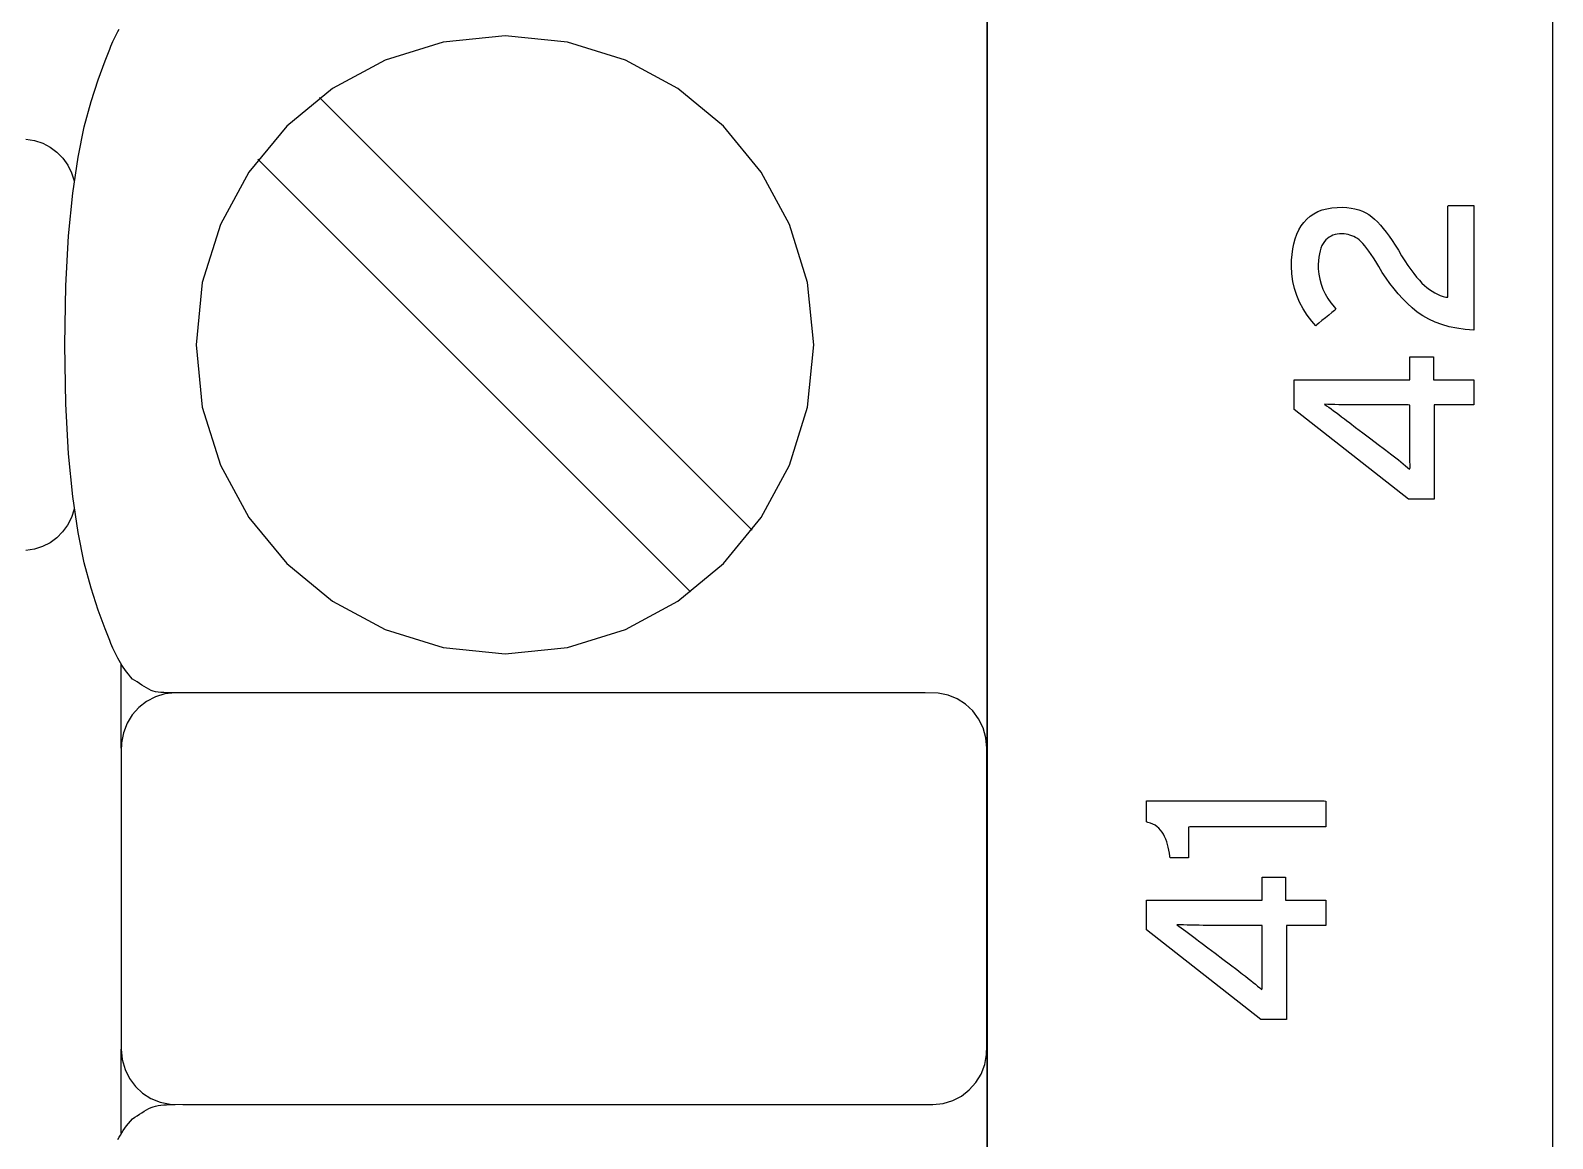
# Model space of a CAD drawing. Extents: x 1 to 47.7, y 0.2 to 35.
# Drawn here: x 37.154 to 37.978, y 16.405 to 17.005 of the extents above; entities that cross this region are included whole.
import ezdxf

# ---------------------------------------------------------------- set-up
doc = ezdxf.new("R2010")
doc.units = 0
doc.header["$MEASUREMENT"] = 0
for name, color, linetype in [('7_1__EMPTY_IO_BOARD_POSITI', 7, 'CONTINUOUS'), ('7_2___8__INDEPENDENT_INPUT', 7, 'CONTINUOUS'), ('7_3___8__OPTOISO_INDEPENDE', 7, 'CONTINUOUS'), ('7_4___24__OPTOISO_INDEPEND', 7, 'CONTINUOUS'), ('7_5___8__INDEPENDENT_INPUT', 7, 'CONTINUOUS'), ('7_6____8__INDEPENDENT_INPU', 7, 'CONTINUOUS'), ('7_7____8__OPTOISO_INDEPEND', 7, 'CONTINUOUS'), ('7_8____8__OPTOISO_INDEPEND', 7, 'CONTINUOUS'), ('8_0_____DWG', 7, 'CONTINUOUS')]:
    doc.layers.add(name, color=color, linetype=linetype)

msp = doc.modelspace()

# ---------------------------------------------------------------- linework, layer by layer
at = {"layer": '7_1__EMPTY_IO_BOARD_POSITI'}
msp.add_lwpolyline([(37.67232, 17.67142), (37.67232, 17.48344), (37.67232, 17.2897), (37.67232, 17.0914), (37.67232, 16.88979), (37.67232, 16.48148), (37.67232, 16.07458), (37.67232, 15.87471), (37.67232, 15.67887)], dxfattribs=at)
at = {"layer": '7_2___8__INDEPENDENT_INPUT'}
for points in [[(37.67225, 15.68419), (37.67225, 15.82338), (37.67225, 15.96481), (37.67225, 16.25255), (37.67225, 16.54386), (37.67225, 16.83517), (37.67225, 17.12292), (37.67225, 17.26434), (37.67225, 17.40354), (37.67225, 17.54006), (37.67225, 17.67347)], [(37.23257, 16.64658), (37.23107, 16.64659), (37.2295, 16.64661), (37.2279, 16.64666), (37.2263, 16.64674), (37.22474, 16.64686), (37.22326, 16.64703), (37.22188, 16.64726), (37.22066, 16.64755), (37.21952, 16.64797), (37.21827, 16.64857), (37.21702, 16.64925), (37.21575, 16.65001), (37.21448, 16.65082), (37.21321, 16.65166), (37.21194, 16.6525), (37.21068, 16.65333), (37.20943, 16.65412), (37.20828, 16.65535), (37.20721, 16.65666), (37.20622, 16.65794), (37.20529, 16.6592), (37.20443, 16.66044), (37.20362, 16.66167), (37.20286, 16.6629), (37.20215, 16.66413), (37.20149, 16.66537), (37.20087, 16.66654), (37.20031, 16.66763), (37.19978, 16.66869), (37.19927, 16.66975), (37.19876, 16.67086), (37.19824, 16.67206), (37.19767, 16.67339), (37.19706, 16.67488), (37.19457, 16.6812), (37.19076, 16.69148), (37.18695, 16.70327), (37.18328, 16.71709), (37.17992, 16.73347), (37.17704, 16.75293), (37.17478, 16.77599), (37.17331, 16.8032), (37.17278, 16.83506), (37.17331, 16.86692), (37.17478, 16.89412), (37.17704, 16.91718), (37.17992, 16.93664), (37.18328, 16.95302), (37.18695, 16.96683), (37.19076, 16.97862), (37.19457, 16.9889), (37.19706, 16.99522), (37.19767, 16.99672), (37.19824, 16.99804), (37.19876, 16.99924), (37.19927, 17.00035), (37.19978, 17.00142), (37.20031, 17.00247), (37.20087, 17.00357), (37.20149, 17.00473), (37.20215, 17.00597)], [(37.54493, 16.7347), (37.31067, 16.96897)], [(37.15174, 16.94635), (37.1564, 16.94563), (37.16079, 16.94418), (37.16483, 16.94206), (37.16847, 16.93935), (37.17166, 16.93611), (37.17433, 16.93239), (37.17643, 16.92826), (37.1779, 16.92378)], [(37.51151, 16.70128), (37.27725, 16.93555)], [(37.1779, 16.746), (37.17641, 16.74156), (37.17429, 16.73747), (37.1716, 16.73379), (37.16841, 16.73058), (37.16477, 16.72789), (37.16073, 16.7258), (37.15637, 16.72437), (37.15173, 16.72365)], [(37.20333, 16.61659), (37.20333, 16.66214)], [(37.20333, 16.40819), (37.20333, 16.45374)], [(37.20149, 16.40473), (37.20215, 16.40597), (37.20286, 16.4072), (37.20362, 16.40843), (37.20443, 16.40966), (37.20529, 16.41091), (37.20622, 16.41216), (37.20721, 16.41345), (37.20828, 16.41476), (37.20943, 16.41598), (37.21068, 16.41678), (37.21194, 16.4176), (37.21321, 16.41845), (37.21448, 16.41928), (37.21575, 16.42009), (37.21702, 16.42085), (37.21827, 16.42154), (37.21952, 16.42213), (37.22066, 16.42255), (37.22188, 16.42286), (37.22326, 16.42312), (37.22474, 16.42332), (37.2263, 16.42348), (37.2279, 16.4236), (37.2295, 16.42368), (37.23107, 16.42372), (37.23257, 16.42374)]]:
    msp.add_lwpolyline(points, dxfattribs=at)
for points in [[(37.41128, 16.6677), (37.44496, 16.6711), (37.47633, 16.68085), (37.50471, 16.69629), (37.52943, 16.71673), (37.54983, 16.7415), (37.56523, 16.76994), (37.57496, 16.80137), (37.57835, 16.83513), (37.57496, 16.86883), (37.56523, 16.90022), (37.54983, 16.92863), (37.52943, 16.95339), (37.50471, 16.97381), (37.47633, 16.98924), (37.44496, 16.99899), (37.41128, 17.00239), (37.37757, 16.99899), (37.34616, 16.98924), (37.31772, 16.97381), (37.29293, 16.95339), (37.27246, 16.92863), (37.25701, 16.90022), (37.24723, 16.86883), (37.24383, 16.83513), (37.24723, 16.80137), (37.25701, 16.76994), (37.27246, 16.7415), (37.29293, 16.71673), (37.31772, 16.69629), (37.34616, 16.68085), (37.37757, 16.6711)], [(37.23257, 16.64658), (37.22701, 16.64604), (37.2218, 16.64449), (37.21705, 16.64202), (37.21284, 16.63873), (37.20928, 16.63474), (37.20647, 16.63013), (37.20449, 16.62501), (37.20346, 16.61948), (37.20333, 16.61497), (37.20333, 16.60317), (37.20333, 16.58262), (37.20333, 16.5565), (37.20333, 16.52799), (37.20333, 16.50028), (37.20333, 16.47654), (37.20333, 16.45997), (37.20333, 16.45374), (37.20385, 16.44804), (37.20537, 16.4427), (37.20777, 16.43782), (37.21097, 16.4335), (37.21487, 16.42985), (37.21936, 16.42696), (37.22435, 16.42493), (37.22975, 16.42387), (37.23666, 16.42373), (37.26639, 16.42373), (37.31816, 16.42373), (37.38397, 16.42373), (37.45578, 16.42373), (37.52559, 16.42373), (37.58538, 16.42373), (37.62714, 16.42373), (37.64283, 16.42373), (37.6484, 16.42428), (37.6536, 16.42583), (37.65836, 16.4283), (37.66256, 16.43159), (37.66612, 16.43559), (37.66894, 16.4402), (37.67091, 16.44532), (37.67194, 16.45085), (37.67208, 16.45536), (37.67208, 16.46716), (37.67208, 16.48771), (37.67208, 16.51383), (37.67208, 16.54234), (37.67208, 16.57005), (37.67208, 16.59379), (37.67208, 16.61036), (37.67208, 16.61659), (37.67155, 16.62229), (37.67003, 16.62763), (37.66763, 16.6325), (37.66443, 16.63682), (37.66054, 16.64047), (37.65604, 16.64336), (37.65105, 16.64538), (37.64565, 16.64644), (37.63874, 16.64658), (37.60901, 16.64658), (37.55724, 16.64658), (37.49144, 16.64658), (37.41962, 16.64658), (37.34981, 16.64658), (37.29002, 16.64658), (37.24827, 16.64658)]]:
    msp.add_lwpolyline(points, close=True, dxfattribs=at)
at = {"layer": '7_3___8__OPTOISO_INDEPENDE'}
for points in [[(37.67225, 15.68419), (37.67225, 15.82338), (37.67225, 15.96481), (37.67225, 16.25255), (37.67225, 16.54386), (37.67225, 16.83517), (37.67225, 17.12292), (37.67225, 17.26434), (37.67225, 17.40354), (37.67225, 17.54006), (37.67225, 17.67347)], [(37.23257, 16.64658), (37.23107, 16.64659), (37.2295, 16.64661), (37.2279, 16.64666), (37.2263, 16.64674), (37.22474, 16.64686), (37.22326, 16.64703), (37.22188, 16.64726), (37.22066, 16.64755), (37.21952, 16.64797), (37.21827, 16.64857), (37.21702, 16.64925), (37.21575, 16.65001), (37.21448, 16.65082), (37.21321, 16.65166), (37.21194, 16.6525), (37.21068, 16.65333), (37.20943, 16.65412), (37.20828, 16.65535), (37.20721, 16.65666), (37.20622, 16.65794), (37.20529, 16.6592), (37.20443, 16.66044), (37.20362, 16.66167), (37.20286, 16.6629), (37.20215, 16.66413), (37.20149, 16.66537), (37.20087, 16.66654), (37.20031, 16.66763), (37.19978, 16.66869), (37.19927, 16.66975), (37.19876, 16.67086), (37.19824, 16.67206), (37.19767, 16.67339), (37.19706, 16.67488), (37.19457, 16.6812), (37.19076, 16.69148), (37.18695, 16.70327), (37.18328, 16.71709), (37.17992, 16.73347), (37.17704, 16.75293), (37.17478, 16.77599), (37.17331, 16.8032), (37.17278, 16.83506), (37.17331, 16.86692), (37.17478, 16.89412), (37.17704, 16.91718), (37.17992, 16.93664), (37.18328, 16.95302), (37.18695, 16.96683), (37.19076, 16.97862), (37.19457, 16.9889), (37.19706, 16.99522), (37.19767, 16.99672), (37.19824, 16.99804), (37.19876, 16.99924), (37.19927, 17.00035), (37.19978, 17.00142), (37.20031, 17.00247), (37.20087, 17.00357), (37.20149, 17.00473), (37.20215, 17.00597)], [(37.54493, 16.7347), (37.31067, 16.96897)], [(37.15174, 16.94635), (37.1564, 16.94563), (37.16079, 16.94418), (37.16483, 16.94206), (37.16847, 16.93935), (37.17166, 16.93611), (37.17433, 16.93239), (37.17643, 16.92826), (37.1779, 16.92378)], [(37.51151, 16.70128), (37.27725, 16.93555)], [(37.1779, 16.746), (37.17641, 16.74156), (37.17429, 16.73747), (37.1716, 16.73379), (37.16841, 16.73058), (37.16477, 16.72789), (37.16073, 16.7258), (37.15637, 16.72437), (37.15173, 16.72365)], [(37.20333, 16.61659), (37.20333, 16.66214)], [(37.20333, 16.40819), (37.20333, 16.45374)], [(37.20149, 16.40473), (37.20215, 16.40597), (37.20286, 16.4072), (37.20362, 16.40843), (37.20443, 16.40966), (37.20529, 16.41091), (37.20622, 16.41216), (37.20721, 16.41345), (37.20828, 16.41476), (37.20943, 16.41598), (37.21068, 16.41678), (37.21194, 16.4176), (37.21321, 16.41845), (37.21448, 16.41928), (37.21575, 16.42009), (37.21702, 16.42085), (37.21827, 16.42154), (37.21952, 16.42213), (37.22066, 16.42255), (37.22188, 16.42286), (37.22326, 16.42312), (37.22474, 16.42332), (37.2263, 16.42348), (37.2279, 16.4236), (37.2295, 16.42368), (37.23107, 16.42372), (37.23257, 16.42374)]]:
    msp.add_lwpolyline(points, dxfattribs=at)
for points in [[(37.41128, 16.6677), (37.44496, 16.6711), (37.47633, 16.68085), (37.50471, 16.69629), (37.52943, 16.71673), (37.54983, 16.7415), (37.56523, 16.76994), (37.57496, 16.80137), (37.57835, 16.83513), (37.57496, 16.86883), (37.56523, 16.90022), (37.54983, 16.92863), (37.52943, 16.95339), (37.50471, 16.97381), (37.47633, 16.98924), (37.44496, 16.99899), (37.41128, 17.00239), (37.37757, 16.99899), (37.34616, 16.98924), (37.31772, 16.97381), (37.29293, 16.95339), (37.27246, 16.92863), (37.25701, 16.90022), (37.24723, 16.86883), (37.24383, 16.83513), (37.24723, 16.80137), (37.25701, 16.76994), (37.27246, 16.7415), (37.29293, 16.71673), (37.31772, 16.69629), (37.34616, 16.68085), (37.37757, 16.6711)], [(37.23257, 16.64658), (37.22701, 16.64604), (37.2218, 16.64449), (37.21705, 16.64202), (37.21284, 16.63873), (37.20928, 16.63474), (37.20647, 16.63013), (37.20449, 16.62501), (37.20346, 16.61948), (37.20333, 16.61497), (37.20333, 16.60317), (37.20333, 16.58262), (37.20333, 16.5565), (37.20333, 16.52799), (37.20333, 16.50028), (37.20333, 16.47654), (37.20333, 16.45997), (37.20333, 16.45374), (37.20385, 16.44804), (37.20537, 16.4427), (37.20777, 16.43782), (37.21097, 16.4335), (37.21487, 16.42985), (37.21936, 16.42696), (37.22435, 16.42493), (37.22975, 16.42387), (37.23666, 16.42373), (37.26639, 16.42373), (37.31816, 16.42373), (37.38397, 16.42373), (37.45578, 16.42373), (37.52559, 16.42373), (37.58538, 16.42373), (37.62714, 16.42373), (37.64283, 16.42373), (37.6484, 16.42428), (37.6536, 16.42583), (37.65836, 16.4283), (37.66256, 16.43159), (37.66612, 16.43559), (37.66894, 16.4402), (37.67091, 16.44532), (37.67194, 16.45085), (37.67208, 16.45536), (37.67208, 16.46716), (37.67208, 16.48771), (37.67208, 16.51383), (37.67208, 16.54234), (37.67208, 16.57005), (37.67208, 16.59379), (37.67208, 16.61036), (37.67208, 16.61659), (37.67155, 16.62229), (37.67003, 16.62763), (37.66763, 16.6325), (37.66443, 16.63682), (37.66054, 16.64047), (37.65604, 16.64336), (37.65105, 16.64538), (37.64565, 16.64644), (37.63874, 16.64658), (37.60901, 16.64658), (37.55724, 16.64658), (37.49144, 16.64658), (37.41962, 16.64658), (37.34981, 16.64658), (37.29002, 16.64658), (37.24827, 16.64658)]]:
    msp.add_lwpolyline(points, close=True, dxfattribs=at)
at = {"layer": '7_4___24__OPTOISO_INDEPEND'}
for points in [[(37.67225, 15.68419), (37.67225, 15.82338), (37.67225, 15.96481), (37.67225, 16.25255), (37.67225, 16.54386), (37.67225, 16.83517), (37.67225, 17.12292), (37.67225, 17.26434), (37.67225, 17.40354), (37.67225, 17.54006), (37.67225, 17.67347)], [(37.23257, 16.64658), (37.23107, 16.64659), (37.2295, 16.64661), (37.2279, 16.64666), (37.2263, 16.64674), (37.22474, 16.64686), (37.22326, 16.64703), (37.22188, 16.64726), (37.22066, 16.64755), (37.21952, 16.64797), (37.21827, 16.64857), (37.21702, 16.64925), (37.21575, 16.65001), (37.21448, 16.65082), (37.21321, 16.65166), (37.21194, 16.6525), (37.21068, 16.65333), (37.20943, 16.65412), (37.20828, 16.65535), (37.20721, 16.65666), (37.20622, 16.65794), (37.20529, 16.6592), (37.20443, 16.66044), (37.20362, 16.66167), (37.20286, 16.6629), (37.20215, 16.66413), (37.20149, 16.66537), (37.20087, 16.66654), (37.20031, 16.66763), (37.19978, 16.66869), (37.19927, 16.66975), (37.19876, 16.67086), (37.19824, 16.67206), (37.19767, 16.67339), (37.19706, 16.67488), (37.19457, 16.6812), (37.19076, 16.69148), (37.18695, 16.70327), (37.18328, 16.71709), (37.17992, 16.73347), (37.17704, 16.75293), (37.17478, 16.77599), (37.17331, 16.8032), (37.17278, 16.83506), (37.17331, 16.86692), (37.17478, 16.89412), (37.17704, 16.91718), (37.17992, 16.93664), (37.18328, 16.95302), (37.18695, 16.96683), (37.19076, 16.97862), (37.19457, 16.9889), (37.19706, 16.99522), (37.19767, 16.99672), (37.19824, 16.99804), (37.19876, 16.99924), (37.19927, 17.00035), (37.19978, 17.00142), (37.20031, 17.00247), (37.20087, 17.00357), (37.20149, 17.00473), (37.20215, 17.00597)], [(37.54493, 16.7347), (37.31067, 16.96897)], [(37.15174, 16.94635), (37.1564, 16.94563), (37.16079, 16.94418), (37.16483, 16.94206), (37.16847, 16.93935), (37.17166, 16.93611), (37.17433, 16.93239), (37.17643, 16.92826), (37.1779, 16.92378)], [(37.51151, 16.70128), (37.27725, 16.93555)], [(37.1779, 16.746), (37.17641, 16.74156), (37.17429, 16.73747), (37.1716, 16.73379), (37.16841, 16.73058), (37.16477, 16.72789), (37.16073, 16.7258), (37.15637, 16.72437), (37.15173, 16.72365)], [(37.20333, 16.61659), (37.20333, 16.66214)], [(37.20333, 16.40819), (37.20333, 16.45374)], [(37.20149, 16.40473), (37.20215, 16.40597), (37.20286, 16.4072), (37.20362, 16.40843), (37.20443, 16.40966), (37.20529, 16.41091), (37.20622, 16.41216), (37.20721, 16.41345), (37.20828, 16.41476), (37.20943, 16.41598), (37.21068, 16.41678), (37.21194, 16.4176), (37.21321, 16.41845), (37.21448, 16.41928), (37.21575, 16.42009), (37.21702, 16.42085), (37.21827, 16.42154), (37.21952, 16.42213), (37.22066, 16.42255), (37.22188, 16.42286), (37.22326, 16.42312), (37.22474, 16.42332), (37.2263, 16.42348), (37.2279, 16.4236), (37.2295, 16.42368), (37.23107, 16.42372), (37.23257, 16.42374)]]:
    msp.add_lwpolyline(points, dxfattribs=at)
for points in [[(37.41128, 16.6677), (37.44496, 16.6711), (37.47633, 16.68085), (37.50471, 16.69629), (37.52943, 16.71673), (37.54983, 16.7415), (37.56523, 16.76994), (37.57496, 16.80137), (37.57835, 16.83513), (37.57496, 16.86883), (37.56523, 16.90022), (37.54983, 16.92863), (37.52943, 16.95339), (37.50471, 16.97381), (37.47633, 16.98924), (37.44496, 16.99899), (37.41128, 17.00239), (37.37757, 16.99899), (37.34616, 16.98924), (37.31772, 16.97381), (37.29293, 16.95339), (37.27246, 16.92863), (37.25701, 16.90022), (37.24723, 16.86883), (37.24383, 16.83513), (37.24723, 16.80137), (37.25701, 16.76994), (37.27246, 16.7415), (37.29293, 16.71673), (37.31772, 16.69629), (37.34616, 16.68085), (37.37757, 16.6711)], [(37.23257, 16.64658), (37.22701, 16.64604), (37.2218, 16.64449), (37.21705, 16.64202), (37.21284, 16.63873), (37.20928, 16.63474), (37.20647, 16.63013), (37.20449, 16.62501), (37.20346, 16.61948), (37.20333, 16.61497), (37.20333, 16.60317), (37.20333, 16.58262), (37.20333, 16.5565), (37.20333, 16.52799), (37.20333, 16.50028), (37.20333, 16.47654), (37.20333, 16.45997), (37.20333, 16.45374), (37.20385, 16.44804), (37.20537, 16.4427), (37.20777, 16.43782), (37.21097, 16.4335), (37.21487, 16.42985), (37.21936, 16.42696), (37.22435, 16.42493), (37.22975, 16.42387), (37.23666, 16.42373), (37.26639, 16.42373), (37.31816, 16.42373), (37.38397, 16.42373), (37.45578, 16.42373), (37.52559, 16.42373), (37.58538, 16.42373), (37.62714, 16.42373), (37.64283, 16.42373), (37.6484, 16.42428), (37.6536, 16.42583), (37.65836, 16.4283), (37.66256, 16.43159), (37.66612, 16.43559), (37.66894, 16.4402), (37.67091, 16.44532), (37.67194, 16.45085), (37.67208, 16.45536), (37.67208, 16.46716), (37.67208, 16.48771), (37.67208, 16.51383), (37.67208, 16.54234), (37.67208, 16.57005), (37.67208, 16.59379), (37.67208, 16.61036), (37.67208, 16.61659), (37.67155, 16.62229), (37.67003, 16.62763), (37.66763, 16.6325), (37.66443, 16.63682), (37.66054, 16.64047), (37.65604, 16.64336), (37.65105, 16.64538), (37.64565, 16.64644), (37.63874, 16.64658), (37.60901, 16.64658), (37.55724, 16.64658), (37.49144, 16.64658), (37.41962, 16.64658), (37.34981, 16.64658), (37.29002, 16.64658), (37.24827, 16.64658)]]:
    msp.add_lwpolyline(points, close=True, dxfattribs=at)
at = {"layer": '7_5___8__INDEPENDENT_INPUT'}
for points in [[(37.67225, 15.68419), (37.67225, 15.82338), (37.67225, 15.96481), (37.67225, 16.25255), (37.67225, 16.54386), (37.67225, 16.83517), (37.67225, 17.12292), (37.67225, 17.26434), (37.67225, 17.40354), (37.67225, 17.54006), (37.67225, 17.67347)], [(37.23257, 16.64658), (37.23107, 16.64659), (37.2295, 16.64661), (37.2279, 16.64666), (37.2263, 16.64674), (37.22474, 16.64686), (37.22326, 16.64703), (37.22188, 16.64726), (37.22066, 16.64755), (37.21952, 16.64797), (37.21827, 16.64857), (37.21702, 16.64925), (37.21575, 16.65001), (37.21448, 16.65082), (37.21321, 16.65166), (37.21194, 16.6525), (37.21068, 16.65333), (37.20943, 16.65412), (37.20828, 16.65535), (37.20721, 16.65666), (37.20622, 16.65794), (37.20529, 16.6592), (37.20443, 16.66044), (37.20362, 16.66167), (37.20286, 16.6629), (37.20215, 16.66413), (37.20149, 16.66537), (37.20087, 16.66654), (37.20031, 16.66763), (37.19978, 16.66869), (37.19927, 16.66975), (37.19876, 16.67086), (37.19824, 16.67206), (37.19767, 16.67339), (37.19706, 16.67488), (37.19457, 16.6812), (37.19076, 16.69148), (37.18695, 16.70327), (37.18328, 16.71709), (37.17992, 16.73347), (37.17704, 16.75293), (37.17478, 16.77599), (37.17331, 16.8032), (37.17278, 16.83506), (37.17331, 16.86692), (37.17478, 16.89412), (37.17704, 16.91718), (37.17992, 16.93664), (37.18328, 16.95302), (37.18695, 16.96683), (37.19076, 16.97862), (37.19457, 16.9889), (37.19706, 16.99522), (37.19767, 16.99672), (37.19824, 16.99804), (37.19876, 16.99924), (37.19927, 17.00035), (37.19978, 17.00142), (37.20031, 17.00247), (37.20087, 17.00357), (37.20149, 17.00473), (37.20215, 17.00597)], [(37.54493, 16.7347), (37.31067, 16.96897)], [(37.15174, 16.94635), (37.1564, 16.94563), (37.16079, 16.94418), (37.16483, 16.94206), (37.16847, 16.93935), (37.17166, 16.93611), (37.17433, 16.93239), (37.17643, 16.92826), (37.1779, 16.92378)], [(37.51151, 16.70128), (37.27725, 16.93555)], [(37.1779, 16.746), (37.17641, 16.74156), (37.17429, 16.73747), (37.1716, 16.73379), (37.16841, 16.73058), (37.16477, 16.72789), (37.16073, 16.7258), (37.15637, 16.72437), (37.15173, 16.72365)], [(37.20333, 16.61659), (37.20333, 16.66214)], [(37.20333, 16.40819), (37.20333, 16.45374)], [(37.20149, 16.40473), (37.20215, 16.40597), (37.20286, 16.4072), (37.20362, 16.40843), (37.20443, 16.40966), (37.20529, 16.41091), (37.20622, 16.41216), (37.20721, 16.41345), (37.20828, 16.41476), (37.20943, 16.41598), (37.21068, 16.41678), (37.21194, 16.4176), (37.21321, 16.41845), (37.21448, 16.41928), (37.21575, 16.42009), (37.21702, 16.42085), (37.21827, 16.42154), (37.21952, 16.42213), (37.22066, 16.42255), (37.22188, 16.42286), (37.22326, 16.42312), (37.22474, 16.42332), (37.2263, 16.42348), (37.2279, 16.4236), (37.2295, 16.42368), (37.23107, 16.42372), (37.23257, 16.42374)]]:
    msp.add_lwpolyline(points, dxfattribs=at)
for points in [[(37.41128, 16.6677), (37.44496, 16.6711), (37.47633, 16.68085), (37.50471, 16.69629), (37.52943, 16.71673), (37.54983, 16.7415), (37.56523, 16.76994), (37.57496, 16.80137), (37.57835, 16.83513), (37.57496, 16.86883), (37.56523, 16.90022), (37.54983, 16.92863), (37.52943, 16.95339), (37.50471, 16.97381), (37.47633, 16.98924), (37.44496, 16.99899), (37.41128, 17.00239), (37.37757, 16.99899), (37.34616, 16.98924), (37.31772, 16.97381), (37.29293, 16.95339), (37.27246, 16.92863), (37.25701, 16.90022), (37.24723, 16.86883), (37.24383, 16.83513), (37.24723, 16.80137), (37.25701, 16.76994), (37.27246, 16.7415), (37.29293, 16.71673), (37.31772, 16.69629), (37.34616, 16.68085), (37.37757, 16.6711)], [(37.23257, 16.64658), (37.22701, 16.64604), (37.2218, 16.64449), (37.21705, 16.64202), (37.21284, 16.63873), (37.20928, 16.63474), (37.20647, 16.63013), (37.20449, 16.62501), (37.20346, 16.61948), (37.20333, 16.61497), (37.20333, 16.60317), (37.20333, 16.58262), (37.20333, 16.5565), (37.20333, 16.52799), (37.20333, 16.50028), (37.20333, 16.47654), (37.20333, 16.45997), (37.20333, 16.45374), (37.20385, 16.44804), (37.20537, 16.4427), (37.20777, 16.43782), (37.21097, 16.4335), (37.21487, 16.42985), (37.21936, 16.42696), (37.22435, 16.42493), (37.22975, 16.42387), (37.23666, 16.42373), (37.26639, 16.42373), (37.31816, 16.42373), (37.38397, 16.42373), (37.45578, 16.42373), (37.52559, 16.42373), (37.58538, 16.42373), (37.62714, 16.42373), (37.64283, 16.42373), (37.6484, 16.42428), (37.6536, 16.42583), (37.65836, 16.4283), (37.66256, 16.43159), (37.66612, 16.43559), (37.66894, 16.4402), (37.67091, 16.44532), (37.67194, 16.45085), (37.67208, 16.45536), (37.67208, 16.46716), (37.67208, 16.48771), (37.67208, 16.51383), (37.67208, 16.54234), (37.67208, 16.57005), (37.67208, 16.59379), (37.67208, 16.61036), (37.67208, 16.61659), (37.67155, 16.62229), (37.67003, 16.62763), (37.66763, 16.6325), (37.66443, 16.63682), (37.66054, 16.64047), (37.65604, 16.64336), (37.65105, 16.64538), (37.64565, 16.64644), (37.63874, 16.64658), (37.60901, 16.64658), (37.55724, 16.64658), (37.49144, 16.64658), (37.41962, 16.64658), (37.34981, 16.64658), (37.29002, 16.64658), (37.24827, 16.64658)]]:
    msp.add_lwpolyline(points, close=True, dxfattribs=at)
at = {"layer": '7_6____8__INDEPENDENT_INPU'}
for points in [[(37.67225, 15.68419), (37.67225, 15.82338), (37.67225, 15.96481), (37.67225, 16.25255), (37.67225, 16.54386), (37.67225, 16.83517), (37.67225, 17.12292), (37.67225, 17.26434), (37.67225, 17.40354), (37.67225, 17.54006), (37.67225, 17.67347)], [(37.23257, 16.64658), (37.23107, 16.64659), (37.2295, 16.64661), (37.2279, 16.64666), (37.2263, 16.64674), (37.22474, 16.64686), (37.22326, 16.64703), (37.22188, 16.64726), (37.22066, 16.64755), (37.21952, 16.64797), (37.21827, 16.64857), (37.21702, 16.64925), (37.21575, 16.65001), (37.21448, 16.65082), (37.21321, 16.65166), (37.21194, 16.6525), (37.21068, 16.65333), (37.20943, 16.65412), (37.20828, 16.65535), (37.20721, 16.65666), (37.20622, 16.65794), (37.20529, 16.6592), (37.20443, 16.66044), (37.20362, 16.66167), (37.20286, 16.6629), (37.20215, 16.66413), (37.20149, 16.66537), (37.20087, 16.66654), (37.20031, 16.66763), (37.19978, 16.66869), (37.19927, 16.66975), (37.19876, 16.67086), (37.19824, 16.67206), (37.19767, 16.67339), (37.19706, 16.67488), (37.19457, 16.6812), (37.19076, 16.69148), (37.18695, 16.70327), (37.18328, 16.71709), (37.17992, 16.73347), (37.17704, 16.75293), (37.17478, 16.77599), (37.17331, 16.8032), (37.17278, 16.83506), (37.17331, 16.86692), (37.17478, 16.89412), (37.17704, 16.91718), (37.17992, 16.93664), (37.18328, 16.95302), (37.18695, 16.96683), (37.19076, 16.97862), (37.19457, 16.9889), (37.19706, 16.99522), (37.19767, 16.99672), (37.19824, 16.99804), (37.19876, 16.99924), (37.19927, 17.00035), (37.19978, 17.00142), (37.20031, 17.00247), (37.20087, 17.00357), (37.20149, 17.00473), (37.20215, 17.00597)], [(37.54493, 16.7347), (37.31067, 16.96897)], [(37.15174, 16.94635), (37.1564, 16.94563), (37.16079, 16.94418), (37.16483, 16.94206), (37.16847, 16.93935), (37.17166, 16.93611), (37.17433, 16.93239), (37.17643, 16.92826), (37.1779, 16.92378)], [(37.51151, 16.70128), (37.27725, 16.93555)], [(37.1779, 16.746), (37.17641, 16.74156), (37.17429, 16.73747), (37.1716, 16.73379), (37.16841, 16.73058), (37.16477, 16.72789), (37.16073, 16.7258), (37.15637, 16.72437), (37.15173, 16.72365)], [(37.20333, 16.61659), (37.20333, 16.66214)], [(37.20333, 16.40819), (37.20333, 16.45374)], [(37.20149, 16.40473), (37.20215, 16.40597), (37.20286, 16.4072), (37.20362, 16.40843), (37.20443, 16.40966), (37.20529, 16.41091), (37.20622, 16.41216), (37.20721, 16.41345), (37.20828, 16.41476), (37.20943, 16.41598), (37.21068, 16.41678), (37.21194, 16.4176), (37.21321, 16.41845), (37.21448, 16.41928), (37.21575, 16.42009), (37.21702, 16.42085), (37.21827, 16.42154), (37.21952, 16.42213), (37.22066, 16.42255), (37.22188, 16.42286), (37.22326, 16.42312), (37.22474, 16.42332), (37.2263, 16.42348), (37.2279, 16.4236), (37.2295, 16.42368), (37.23107, 16.42372), (37.23257, 16.42374)]]:
    msp.add_lwpolyline(points, dxfattribs=at)
for points in [[(37.41128, 16.6677), (37.44496, 16.6711), (37.47633, 16.68085), (37.50471, 16.69629), (37.52943, 16.71673), (37.54983, 16.7415), (37.56523, 16.76994), (37.57496, 16.80137), (37.57835, 16.83513), (37.57496, 16.86883), (37.56523, 16.90022), (37.54983, 16.92863), (37.52943, 16.95339), (37.50471, 16.97381), (37.47633, 16.98924), (37.44496, 16.99899), (37.41128, 17.00239), (37.37757, 16.99899), (37.34616, 16.98924), (37.31772, 16.97381), (37.29293, 16.95339), (37.27246, 16.92863), (37.25701, 16.90022), (37.24723, 16.86883), (37.24383, 16.83513), (37.24723, 16.80137), (37.25701, 16.76994), (37.27246, 16.7415), (37.29293, 16.71673), (37.31772, 16.69629), (37.34616, 16.68085), (37.37757, 16.6711)], [(37.23257, 16.64658), (37.22701, 16.64604), (37.2218, 16.64449), (37.21705, 16.64202), (37.21284, 16.63873), (37.20928, 16.63474), (37.20647, 16.63013), (37.20449, 16.62501), (37.20346, 16.61948), (37.20333, 16.61497), (37.20333, 16.60317), (37.20333, 16.58262), (37.20333, 16.5565), (37.20333, 16.52799), (37.20333, 16.50028), (37.20333, 16.47654), (37.20333, 16.45997), (37.20333, 16.45374), (37.20385, 16.44804), (37.20537, 16.4427), (37.20777, 16.43782), (37.21097, 16.4335), (37.21487, 16.42985), (37.21936, 16.42696), (37.22435, 16.42493), (37.22975, 16.42387), (37.23666, 16.42373), (37.26639, 16.42373), (37.31816, 16.42373), (37.38397, 16.42373), (37.45578, 16.42373), (37.52559, 16.42373), (37.58538, 16.42373), (37.62714, 16.42373), (37.64283, 16.42373), (37.6484, 16.42428), (37.6536, 16.42583), (37.65836, 16.4283), (37.66256, 16.43159), (37.66612, 16.43559), (37.66894, 16.4402), (37.67091, 16.44532), (37.67194, 16.45085), (37.67208, 16.45536), (37.67208, 16.46716), (37.67208, 16.48771), (37.67208, 16.51383), (37.67208, 16.54234), (37.67208, 16.57005), (37.67208, 16.59379), (37.67208, 16.61036), (37.67208, 16.61659), (37.67155, 16.62229), (37.67003, 16.62763), (37.66763, 16.6325), (37.66443, 16.63682), (37.66054, 16.64047), (37.65604, 16.64336), (37.65105, 16.64538), (37.64565, 16.64644), (37.63874, 16.64658), (37.60901, 16.64658), (37.55724, 16.64658), (37.49144, 16.64658), (37.41962, 16.64658), (37.34981, 16.64658), (37.29002, 16.64658), (37.24827, 16.64658)]]:
    msp.add_lwpolyline(points, close=True, dxfattribs=at)
at = {"layer": '7_7____8__OPTOISO_INDEPEND'}
for points in [[(37.67225, 15.68419), (37.67225, 15.82338), (37.67225, 15.96481), (37.67225, 16.25255), (37.67225, 16.54386), (37.67225, 16.83517), (37.67225, 17.12292), (37.67225, 17.26434), (37.67225, 17.40354), (37.67225, 17.54006), (37.67225, 17.67347)], [(37.23257, 16.64658), (37.23107, 16.64659), (37.2295, 16.64661), (37.2279, 16.64666), (37.2263, 16.64674), (37.22474, 16.64686), (37.22326, 16.64703), (37.22188, 16.64726), (37.22066, 16.64755), (37.21952, 16.64797), (37.21827, 16.64857), (37.21702, 16.64925), (37.21575, 16.65001), (37.21448, 16.65082), (37.21321, 16.65166), (37.21194, 16.6525), (37.21068, 16.65333), (37.20943, 16.65412), (37.20828, 16.65535), (37.20721, 16.65666), (37.20622, 16.65794), (37.20529, 16.6592), (37.20443, 16.66044), (37.20362, 16.66167), (37.20286, 16.6629), (37.20215, 16.66413), (37.20149, 16.66537), (37.20087, 16.66654), (37.20031, 16.66763), (37.19978, 16.66869), (37.19927, 16.66975), (37.19876, 16.67086), (37.19824, 16.67206), (37.19767, 16.67339), (37.19706, 16.67488), (37.19457, 16.6812), (37.19076, 16.69148), (37.18695, 16.70327), (37.18328, 16.71709), (37.17992, 16.73347), (37.17704, 16.75293), (37.17478, 16.77599), (37.17331, 16.8032), (37.17278, 16.83506), (37.17331, 16.86692), (37.17478, 16.89412), (37.17704, 16.91718), (37.17992, 16.93664), (37.18328, 16.95302), (37.18695, 16.96683), (37.19076, 16.97862), (37.19457, 16.9889), (37.19706, 16.99522), (37.19767, 16.99672), (37.19824, 16.99804), (37.19876, 16.99924), (37.19927, 17.00035), (37.19978, 17.00142), (37.20031, 17.00247), (37.20087, 17.00357), (37.20149, 17.00473), (37.20215, 17.00597)], [(37.54493, 16.7347), (37.31067, 16.96897)], [(37.15174, 16.94635), (37.1564, 16.94563), (37.16079, 16.94418), (37.16483, 16.94206), (37.16847, 16.93935), (37.17166, 16.93611), (37.17433, 16.93239), (37.17643, 16.92826), (37.1779, 16.92378)], [(37.51151, 16.70128), (37.27725, 16.93555)], [(37.1779, 16.746), (37.17641, 16.74156), (37.17429, 16.73747), (37.1716, 16.73379), (37.16841, 16.73058), (37.16477, 16.72789), (37.16073, 16.7258), (37.15637, 16.72437), (37.15173, 16.72365)], [(37.20333, 16.61659), (37.20333, 16.66214)], [(37.20333, 16.40819), (37.20333, 16.45374)], [(37.20149, 16.40473), (37.20215, 16.40597), (37.20286, 16.4072), (37.20362, 16.40843), (37.20443, 16.40966), (37.20529, 16.41091), (37.20622, 16.41216), (37.20721, 16.41345), (37.20828, 16.41476), (37.20943, 16.41598), (37.21068, 16.41678), (37.21194, 16.4176), (37.21321, 16.41845), (37.21448, 16.41928), (37.21575, 16.42009), (37.21702, 16.42085), (37.21827, 16.42154), (37.21952, 16.42213), (37.22066, 16.42255), (37.22188, 16.42286), (37.22326, 16.42312), (37.22474, 16.42332), (37.2263, 16.42348), (37.2279, 16.4236), (37.2295, 16.42368), (37.23107, 16.42372), (37.23257, 16.42374)]]:
    msp.add_lwpolyline(points, dxfattribs=at)
for points in [[(37.41128, 16.6677), (37.44496, 16.6711), (37.47633, 16.68085), (37.50471, 16.69629), (37.52943, 16.71673), (37.54983, 16.7415), (37.56523, 16.76994), (37.57496, 16.80137), (37.57835, 16.83513), (37.57496, 16.86883), (37.56523, 16.90022), (37.54983, 16.92863), (37.52943, 16.95339), (37.50471, 16.97381), (37.47633, 16.98924), (37.44496, 16.99899), (37.41128, 17.00239), (37.37757, 16.99899), (37.34616, 16.98924), (37.31772, 16.97381), (37.29293, 16.95339), (37.27246, 16.92863), (37.25701, 16.90022), (37.24723, 16.86883), (37.24383, 16.83513), (37.24723, 16.80137), (37.25701, 16.76994), (37.27246, 16.7415), (37.29293, 16.71673), (37.31772, 16.69629), (37.34616, 16.68085), (37.37757, 16.6711)], [(37.23257, 16.64658), (37.22701, 16.64604), (37.2218, 16.64449), (37.21705, 16.64202), (37.21284, 16.63873), (37.20928, 16.63474), (37.20647, 16.63013), (37.20449, 16.62501), (37.20346, 16.61948), (37.20333, 16.61497), (37.20333, 16.60317), (37.20333, 16.58262), (37.20333, 16.5565), (37.20333, 16.52799), (37.20333, 16.50028), (37.20333, 16.47654), (37.20333, 16.45997), (37.20333, 16.45374), (37.20385, 16.44804), (37.20537, 16.4427), (37.20777, 16.43782), (37.21097, 16.4335), (37.21487, 16.42985), (37.21936, 16.42696), (37.22435, 16.42493), (37.22975, 16.42387), (37.23666, 16.42373), (37.26639, 16.42373), (37.31816, 16.42373), (37.38397, 16.42373), (37.45578, 16.42373), (37.52559, 16.42373), (37.58538, 16.42373), (37.62714, 16.42373), (37.64283, 16.42373), (37.6484, 16.42428), (37.6536, 16.42583), (37.65836, 16.4283), (37.66256, 16.43159), (37.66612, 16.43559), (37.66894, 16.4402), (37.67091, 16.44532), (37.67194, 16.45085), (37.67208, 16.45536), (37.67208, 16.46716), (37.67208, 16.48771), (37.67208, 16.51383), (37.67208, 16.54234), (37.67208, 16.57005), (37.67208, 16.59379), (37.67208, 16.61036), (37.67208, 16.61659), (37.67155, 16.62229), (37.67003, 16.62763), (37.66763, 16.6325), (37.66443, 16.63682), (37.66054, 16.64047), (37.65604, 16.64336), (37.65105, 16.64538), (37.64565, 16.64644), (37.63874, 16.64658), (37.60901, 16.64658), (37.55724, 16.64658), (37.49144, 16.64658), (37.41962, 16.64658), (37.34981, 16.64658), (37.29002, 16.64658), (37.24827, 16.64658)]]:
    msp.add_lwpolyline(points, close=True, dxfattribs=at)
at = {"layer": '7_8____8__OPTOISO_INDEPEND'}
for points in [[(37.67225, 15.68419), (37.67225, 15.82338), (37.67225, 15.96481), (37.67225, 16.25255), (37.67225, 16.54386), (37.67225, 16.83517), (37.67225, 17.12292), (37.67225, 17.26434), (37.67225, 17.40354), (37.67225, 17.54006), (37.67225, 17.67347)], [(37.23257, 16.64658), (37.23107, 16.64659), (37.2295, 16.64661), (37.2279, 16.64666), (37.2263, 16.64674), (37.22474, 16.64686), (37.22326, 16.64703), (37.22188, 16.64726), (37.22066, 16.64755), (37.21952, 16.64797), (37.21827, 16.64857), (37.21702, 16.64925), (37.21575, 16.65001), (37.21448, 16.65082), (37.21321, 16.65166), (37.21194, 16.6525), (37.21068, 16.65333), (37.20943, 16.65412), (37.20828, 16.65535), (37.20721, 16.65666), (37.20622, 16.65794), (37.20529, 16.6592), (37.20443, 16.66044), (37.20362, 16.66167), (37.20286, 16.6629), (37.20215, 16.66413), (37.20149, 16.66537), (37.20087, 16.66654), (37.20031, 16.66763), (37.19978, 16.66869), (37.19927, 16.66975), (37.19876, 16.67086), (37.19824, 16.67206), (37.19767, 16.67339), (37.19706, 16.67488), (37.19457, 16.6812), (37.19076, 16.69148), (37.18695, 16.70327), (37.18328, 16.71709), (37.17992, 16.73347), (37.17704, 16.75293), (37.17478, 16.77599), (37.17331, 16.8032), (37.17278, 16.83506), (37.17331, 16.86692), (37.17478, 16.89412), (37.17704, 16.91718), (37.17992, 16.93664), (37.18328, 16.95302), (37.18695, 16.96683), (37.19076, 16.97862), (37.19457, 16.9889), (37.19706, 16.99522), (37.19767, 16.99672), (37.19824, 16.99804), (37.19876, 16.99924), (37.19927, 17.00035), (37.19978, 17.00142), (37.20031, 17.00247), (37.20087, 17.00357), (37.20149, 17.00473), (37.20215, 17.00597)], [(37.54493, 16.7347), (37.31067, 16.96897)], [(37.15174, 16.94635), (37.1564, 16.94563), (37.16079, 16.94418), (37.16483, 16.94206), (37.16847, 16.93935), (37.17166, 16.93611), (37.17433, 16.93239), (37.17643, 16.92826), (37.1779, 16.92378)], [(37.51151, 16.70128), (37.27725, 16.93555)], [(37.1779, 16.746), (37.17641, 16.74156), (37.17429, 16.73747), (37.1716, 16.73379), (37.16841, 16.73058), (37.16477, 16.72789), (37.16073, 16.7258), (37.15637, 16.72437), (37.15173, 16.72365)], [(37.20333, 16.61659), (37.20333, 16.66214)], [(37.20333, 16.40819), (37.20333, 16.45374)], [(37.20149, 16.40473), (37.20215, 16.40597), (37.20286, 16.4072), (37.20362, 16.40843), (37.20443, 16.40966), (37.20529, 16.41091), (37.20622, 16.41216), (37.20721, 16.41345), (37.20828, 16.41476), (37.20943, 16.41598), (37.21068, 16.41678), (37.21194, 16.4176), (37.21321, 16.41845), (37.21448, 16.41928), (37.21575, 16.42009), (37.21702, 16.42085), (37.21827, 16.42154), (37.21952, 16.42213), (37.22066, 16.42255), (37.22188, 16.42286), (37.22326, 16.42312), (37.22474, 16.42332), (37.2263, 16.42348), (37.2279, 16.4236), (37.2295, 16.42368), (37.23107, 16.42372), (37.23257, 16.42374)]]:
    msp.add_lwpolyline(points, dxfattribs=at)
for points in [[(37.41128, 16.6677), (37.44496, 16.6711), (37.47633, 16.68085), (37.50471, 16.69629), (37.52943, 16.71673), (37.54983, 16.7415), (37.56523, 16.76994), (37.57496, 16.80137), (37.57835, 16.83513), (37.57496, 16.86883), (37.56523, 16.90022), (37.54983, 16.92863), (37.52943, 16.95339), (37.50471, 16.97381), (37.47633, 16.98924), (37.44496, 16.99899), (37.41128, 17.00239), (37.37757, 16.99899), (37.34616, 16.98924), (37.31772, 16.97381), (37.29293, 16.95339), (37.27246, 16.92863), (37.25701, 16.90022), (37.24723, 16.86883), (37.24383, 16.83513), (37.24723, 16.80137), (37.25701, 16.76994), (37.27246, 16.7415), (37.29293, 16.71673), (37.31772, 16.69629), (37.34616, 16.68085), (37.37757, 16.6711)], [(37.23257, 16.64658), (37.22701, 16.64604), (37.2218, 16.64449), (37.21705, 16.64202), (37.21284, 16.63873), (37.20928, 16.63474), (37.20647, 16.63013), (37.20449, 16.62501), (37.20346, 16.61948), (37.20333, 16.61497), (37.20333, 16.60317), (37.20333, 16.58262), (37.20333, 16.5565), (37.20333, 16.52799), (37.20333, 16.50028), (37.20333, 16.47654), (37.20333, 16.45997), (37.20333, 16.45374), (37.20385, 16.44804), (37.20537, 16.4427), (37.20777, 16.43782), (37.21097, 16.4335), (37.21487, 16.42985), (37.21936, 16.42696), (37.22435, 16.42493), (37.22975, 16.42387), (37.23666, 16.42373), (37.26639, 16.42373), (37.31816, 16.42373), (37.38397, 16.42373), (37.45578, 16.42373), (37.52559, 16.42373), (37.58538, 16.42373), (37.62714, 16.42373), (37.64283, 16.42373), (37.6484, 16.42428), (37.6536, 16.42583), (37.65836, 16.4283), (37.66256, 16.43159), (37.66612, 16.43559), (37.66894, 16.4402), (37.67091, 16.44532), (37.67194, 16.45085), (37.67208, 16.45536), (37.67208, 16.46716), (37.67208, 16.48771), (37.67208, 16.51383), (37.67208, 16.54234), (37.67208, 16.57005), (37.67208, 16.59379), (37.67208, 16.61036), (37.67208, 16.61659), (37.67155, 16.62229), (37.67003, 16.62763), (37.66763, 16.6325), (37.66443, 16.63682), (37.66054, 16.64047), (37.65604, 16.64336), (37.65105, 16.64538), (37.64565, 16.64644), (37.63874, 16.64658), (37.60901, 16.64658), (37.55724, 16.64658), (37.49144, 16.64658), (37.41962, 16.64658), (37.34981, 16.64658), (37.29002, 16.64658), (37.24827, 16.64658)]]:
    msp.add_lwpolyline(points, close=True, dxfattribs=at)
at = {"layer": '8_0_____DWG'}
for points in [[(37.97843, 17.61579), (37.97843, 17.55489), (37.97843, 17.49306), (37.97843, 17.43031), (37.97843, 17.36665), (37.97843, 17.3021), (37.97843, 17.23667), (37.97843, 17.17037), (37.97843, 17.10321), (37.97843, 17.03521), (37.97843, 16.96637), (37.97843, 16.89671), (37.97843, 16.82624), (37.97843, 16.75497), (37.97843, 16.68291), (37.97843, 16.61008), (37.97843, 16.53649), (37.97843, 16.46214), (37.97843, 16.38706)], [(37.91393, 16.81618), (37.93576, 16.81618), (37.93576, 16.80249), (37.9144, 16.80249), (37.9144, 16.75152), (37.9005, 16.75152), (37.83858, 16.80002), (37.83858, 16.81618), (37.90111, 16.81618), (37.90111, 16.82865), (37.91393, 16.82865), (37.91393, 16.81618)], [(37.8339, 16.53438), (37.85574, 16.53438), (37.85574, 16.5207), (37.83438, 16.5207), (37.83438, 16.46973), (37.82048, 16.46973), (37.75856, 16.51823), (37.75856, 16.53438), (37.82109, 16.53438), (37.82109, 16.54686), (37.8339, 16.54686), (37.8339, 16.53438)]]:
    msp.add_lwpolyline(points, dxfattribs=at)
for points in [[(37.93576, 16.84298), (37.9311, 16.84338), (37.92668, 16.84401), (37.9225, 16.84489), (37.91855, 16.84599), (37.91484, 16.84734), (37.91137, 16.84892), (37.90814, 16.85073), (37.90514, 16.85279), (37.90239, 16.85507), (37.8998, 16.85751), (37.8973, 16.86005), (37.89489, 16.86269), (37.89258, 16.86542), (37.89036, 16.86826), (37.88824, 16.8712), (37.88621, 16.87425), (37.88427, 16.87739), (37.88266, 16.88013), (37.8814, 16.88216), (37.88017, 16.88403), (37.87899, 16.88574), (37.87786, 16.88729), (37.87676, 16.88867), (37.8757, 16.88989), (37.87468, 16.89095), (37.8737, 16.89185), (37.87274, 16.89257), (37.87176, 16.89317), (37.87077, 16.8937), (37.86975, 16.89415), (37.86872, 16.89452), (37.86767, 16.89481), (37.8666, 16.89502), (37.86551, 16.89515), (37.86441, 16.8952), (37.8631, 16.89515), (37.86184, 16.89501), (37.86064, 16.89476), (37.85952, 16.8944), (37.85846, 16.89393), (37.85747, 16.89336), (37.85655, 16.89269), (37.85569, 16.89191), (37.85491, 16.89102), (37.85417, 16.88996), (37.85353, 16.88876), (37.85298, 16.88741), (37.85251, 16.88593), (37.85214, 16.8843), (37.85185, 16.88254), (37.85166, 16.88063), (37.85156, 16.87858), (37.85157, 16.87617), (37.85183, 16.87332), (37.85233, 16.87055), (37.85306, 16.86785), (37.85404, 16.86522), (37.85525, 16.86267), (37.8567, 16.86018), (37.85839, 16.85777), (37.86031, 16.85543), (37.86112, 16.85431), (37.86033, 16.85366), (37.85898, 16.85257), (37.85727, 16.85117), (37.8554, 16.84965), (37.85356, 16.84815), (37.85195, 16.84684), (37.85076, 16.84588), (37.8502, 16.84542), (37.848, 16.84788), (37.84548, 16.85116), (37.84329, 16.85457), (37.84142, 16.85809), (37.83989, 16.86175), (37.83868, 16.86552), (37.8378, 16.86941), (37.83725, 16.87343), (37.83702, 16.87758), (37.83711, 16.88089), (37.83735, 16.88404), (37.83777, 16.88702), (37.83835, 16.88983), (37.83909, 16.89247), (37.84, 16.89495), (37.84108, 16.89726), (37.84232, 16.89941), (37.84374, 16.90138), (37.84538, 16.90316), (37.84721, 16.90471), (37.84921, 16.90605), (37.85139, 16.90718), (37.85374, 16.90809), (37.85628, 16.90878), (37.85899, 16.90925), (37.86188, 16.90951), (37.86466, 16.90955), (37.86703, 16.90941), (37.86929, 16.90913), (37.87144, 16.90871), (37.87348, 16.90814), (37.87542, 16.90743), (37.87724, 16.90658), (37.87896, 16.90559), (37.88057, 16.90445), (37.88209, 16.90312), (37.88363, 16.90161), (37.88519, 16.89992), (37.88676, 16.89807), (37.88836, 16.89604), (37.88998, 16.89385), (37.89161, 16.89148), (37.89327, 16.88895), (37.89494, 16.88624), (37.89671, 16.88334), (37.89845, 16.88061), (37.90013, 16.87809), (37.90175, 16.87577), (37.90332, 16.87365), (37.90484, 16.87174), (37.9063, 16.87003), (37.9077, 16.86852), (37.90906, 16.86721), (37.91043, 16.86605), (37.91182, 16.86499), (37.91324, 16.86404), (37.91468, 16.8632), (37.91613, 16.86246), (37.91761, 16.86183), (37.91911, 16.8613), (37.92063, 16.86087), (37.92166, 16.86086), (37.92166, 16.86375), (37.92166, 16.86935), (37.92166, 16.87676), (37.92166, 16.88511), (37.92166, 16.8935), (37.92166, 16.90106), (37.92166, 16.9069), (37.92166, 16.91014), (37.92182, 16.91051), (37.92283, 16.91051), (37.92455, 16.91051), (37.92673, 16.91051), (37.92911, 16.91051), (37.93146, 16.91051), (37.93351, 16.91051), (37.93502, 16.91051), (37.93574, 16.91051), (37.93576, 16.90901), (37.93576, 16.90332), (37.93576, 16.8945), (37.93576, 16.88375), (37.93576, 16.87227), (37.93576, 16.86125), (37.93576, 16.8519), (37.93576, 16.84541)], [(37.85494, 16.80288), (37.85607, 16.80209), (37.85726, 16.80124), (37.85852, 16.80034), (37.85984, 16.79937), (37.86123, 16.79835), (37.86269, 16.79727), (37.8642, 16.79613), (37.86578, 16.79494), (37.8668, 16.79417), (37.86866, 16.79275), (37.8718, 16.79038), (37.87572, 16.7874), (37.87995, 16.7842), (37.884, 16.78112), (37.88741, 16.77854), (37.88969, 16.77681), (37.8906, 16.77612), (37.89213, 16.77495), (37.89358, 16.77382), (37.89497, 16.77272), (37.8963, 16.77165), (37.89756, 16.77061), (37.89876, 16.7696), (37.89989, 16.76863), (37.90095, 16.76768), (37.90124, 16.76852), (37.90124, 16.77013), (37.90123, 16.77181), (37.90122, 16.77354), (37.9012, 16.77534), (37.90118, 16.77721), (37.90116, 16.77914), (37.90113, 16.78113), (37.90111, 16.78266), (37.90111, 16.78384), (37.90111, 16.78619), (37.90111, 16.78931), (37.90111, 16.79279), (37.90111, 16.79625), (37.90111, 16.79929), (37.90111, 16.80149), (37.90111, 16.80247), (37.90029, 16.80249), (37.89758, 16.80249), (37.89354, 16.80249), (37.88872, 16.80249), (37.8837, 16.80249), (37.87905, 16.80249), (37.87533, 16.80249), (37.87311, 16.80249), (37.87169, 16.8025), (37.8693, 16.80254), (37.86699, 16.80257), (37.86477, 16.80262), (37.86264, 16.80266), (37.86059, 16.80271), (37.85862, 16.80277), (37.85674, 16.80282)], [(37.85574, 16.574), (37.85289, 16.574), (37.8453, 16.574), (37.83444, 16.574), (37.82176, 16.574), (37.80871, 16.574), (37.79676, 16.574), (37.78735, 16.574), (37.78195, 16.574), (37.78121, 16.57384), (37.78121, 16.57263), (37.78121, 16.57052), (37.78121, 16.56784), (37.78121, 16.56492), (37.78121, 16.56208), (37.78121, 16.55964), (37.78121, 16.55794), (37.78121, 16.55731), (37.78083, 16.55731), (37.7798, 16.55731), (37.77834, 16.55731), (37.77663, 16.55731), (37.77488, 16.55731), (37.77327, 16.55731), (37.772, 16.55731), (37.77127, 16.55731), (37.7711, 16.55817), (37.77091, 16.55986), (37.77065, 16.56149), (37.77032, 16.56306), (37.76993, 16.56458), (37.76947, 16.56603), (37.76895, 16.56743), (37.76837, 16.56877), (37.76771, 16.57005), (37.76701, 16.57124), (37.7662, 16.57231), (37.7653, 16.57328), (37.7643, 16.57414), (37.7632, 16.57489), (37.76199, 16.57554), (37.76069, 16.57608), (37.7593, 16.57651), (37.75856, 16.5768), (37.75856, 16.57763), (37.75856, 16.57907), (37.75856, 16.5809), (37.75856, 16.58289), (37.75856, 16.58483), (37.75856, 16.5865), (37.75856, 16.58766), (37.75856, 16.58809), (37.76228, 16.58809), (37.77217, 16.58809), (37.78633, 16.58809), (37.80287, 16.58809), (37.81988, 16.58809), (37.83547, 16.58809), (37.84773, 16.58809), (37.85477, 16.58809), (37.85574, 16.58795), (37.85574, 16.58693), (37.85574, 16.58515), (37.85574, 16.58289), (37.85574, 16.58043), (37.85574, 16.57803), (37.85574, 16.57598), (37.85574, 16.57454)], [(37.77492, 16.52109), (37.77604, 16.5203), (37.77724, 16.51945), (37.7785, 16.51854), (37.77982, 16.51758), (37.78121, 16.51656), (37.78266, 16.51548), (37.78418, 16.51434), (37.78576, 16.51314), (37.78677, 16.51238), (37.78864, 16.51096), (37.79177, 16.50858), (37.79569, 16.50561), (37.79992, 16.5024), (37.80398, 16.49933), (37.80739, 16.49674), (37.80967, 16.49502), (37.81058, 16.49432), (37.8121, 16.49316), (37.81356, 16.49203), (37.81495, 16.49093), (37.81628, 16.48986), (37.81754, 16.48882), (37.81873, 16.48781), (37.81986, 16.48683), (37.82093, 16.48589), (37.82122, 16.48673), (37.82122, 16.48834), (37.82121, 16.49001), (37.8212, 16.49175), (37.82118, 16.49355), (37.82116, 16.49542), (37.82114, 16.49734), (37.82111, 16.49934), (37.82109, 16.50087), (37.82109, 16.50205), (37.82109, 16.5044), (37.82109, 16.50751), (37.82109, 16.511), (37.82109, 16.51446), (37.82109, 16.51749), (37.82109, 16.5197), (37.82109, 16.52068), (37.82026, 16.5207), (37.81756, 16.5207), (37.81351, 16.5207), (37.8087, 16.5207), (37.80368, 16.5207), (37.79902, 16.5207), (37.7953, 16.5207), (37.79308, 16.5207), (37.79166, 16.52071), (37.78927, 16.52074), (37.78697, 16.52078), (37.78475, 16.52082), (37.78262, 16.52087), (37.78056, 16.52092), (37.7786, 16.52097), (37.77672, 16.52103)]]:
    msp.add_lwpolyline(points, close=True, dxfattribs=at)

doc.saveas('drawing.dxf')
